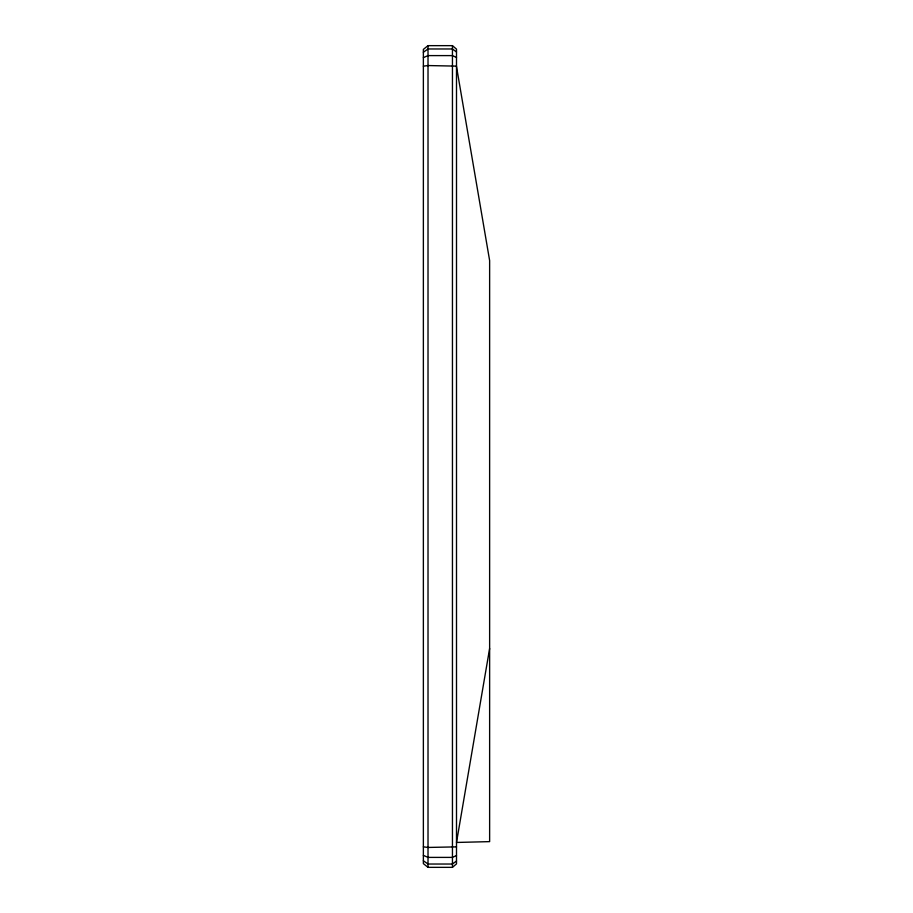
<?xml version="1.0" encoding="UTF-8"?>
<svg xmlns="http://www.w3.org/2000/svg" width="913" height="913" viewBox="0 0 913 913"><rect width="100%" height="100%" fill="white"/><g stroke="black" fill="none" stroke-linecap="round" stroke-linejoin="round"><path stroke-width="1.37" d="M489.63 648.492L456.5 842.459L489.63 841.626L489.63 260.57L456.5 66.603M452.449 867.35L456.5 863.881L456.5 49.119L452.449 45.65L428.014 45.65L423.37 49.382L423.37 863.618L428.014 867.35L452.449 867.35L452.449 45.65M456.5 861.005L452.449 864.029L428.014 864.029L423.37 860.765M423.37 52.235L428.014 48.971L452.449 48.971L456.5 51.995M456.5 855.527L452.449 857.398L428.014 857.398L423.37 855.378M423.37 57.622L428.014 55.602L452.449 55.602L456.5 57.473M456.5 846.876L428.014 847.447L423.37 846.842M423.37 66.158L428.014 65.553L456.5 66.124M428.014 45.65L428.014 867.35"/></g></svg>
